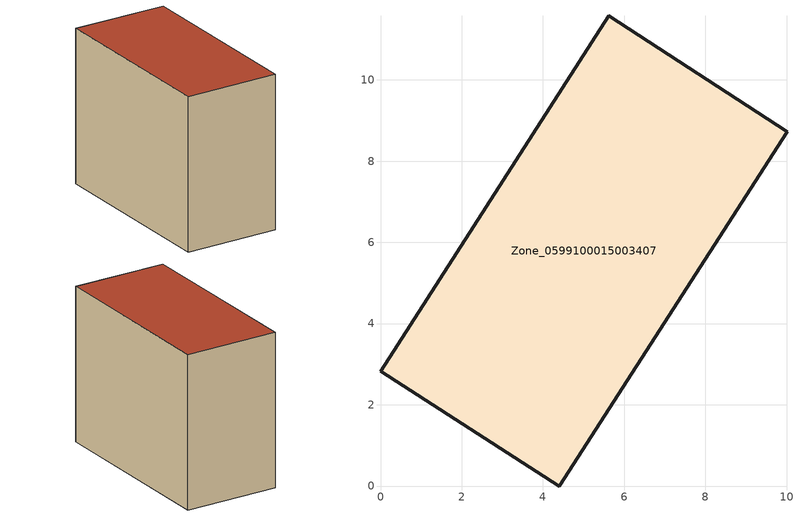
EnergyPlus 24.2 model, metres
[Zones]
Zone_0599100015003407
 floor ground (C_G): 4.41,0 0,2.83 5.62,11.57 10.01,8.72 z1.01
 wall outside (C_F): 0,2.83 4.41,0 10.01,8.72 5.62,11.57 0,2.83 z1.01:9.54
 roof outside (C_R): 10.01,8.72 5.62,11.57 0,2.83 4.41,0 z9.54
[BUILDING]
Pand.0599100015003407: North Axis=0; Terrain=City; Loads Convergence Tolerance Value=0.04; Temperature Convergence Tolerance Value=0.4; Solar Distribution=FullExterior; Maximum Number of Warmup Days=25; Minimum Number of Warmup Days=1
[Site:Location]
Rotterdam.The.Hague.AP_ZH_NLD Design_Conditions: Latitude=51.96; Longitude=4.45; Time Zone=1; Elevation=-4.5
[SITE:GROUNDTEMPERATURE:BUILDINGSURFACE]
18, 18, 18, 18, 18, 18, 18, 18, 18, 18, 18, 18
[MATERIAL] Thermal Absorptance=0.9; Solar Absorptance=0.7; Visible Absorptance=0.7
Name | Roughness | Thickness | Conductivity | Density | Specific Heat
G.TI.2006-2014 | MediumSmooth | 0.15 | 0.06 | 540 | 1210
F.TI.2006-2014 | Rough | 0.3 | 0.12 | 1920 | 840
R.TI.2006-2014 | MediumRough | 0.2 | 0.08 | 1500 | 1000
[CONSTRUCTION]
C_G: G.TI.2006-2014
C_F: F.TI.2006-2014
C_R: R.TI.2006-2014
[ZONE]
Zone_0599100015003407: Type=1; Multiplier=1; Ceiling Height=Autocalculate; Volume=Autocalculate; Floor Area=autocalculate; Part of Total Floor Area=Yes
[ZONEINFILTRATION:DESIGNFLOWRATE]
Infil_Zone_0599100015003407: Zone or ZoneList or Space or SpaceList=Zone_0599100015003407; Schedule=AlwaysOn; Design Flow Rate Calculation Method=Flow/Area; Flow Rate per Floor Area=0.0015; Constant Term Coefficient=1; Temperature Term Coefficient=0; Velocity Term Coefficient=0; Velocity Squared Term Coefficient=0
[HVACTEMPLATE:ZONE:IDEALLOADSAIRSYSTEM]
Zone_0599100015003407: Maximum Heating Supply Air Temperature=50; Minimum Cooling Supply Air Temperature=13; Maximum Heating Supply Air Humidity Ratio=0.0156; Minimum Cooling Supply Air Humidity Ratio=0.0077; Heating Limit=NoLimit; Cooling Limit=NoLimit; Dehumidification Control Type=ConstantSensibleHeatRatio; Cooling Sensible Heat Ratio=0.7; Dehumidification Setpoint=60; Humidification Control Type=None; Humidification Setpoint=30; Outdoor Air Method=None; Outdoor Air Flow Rate per Person=0.00944; Outdoor Air Flow Rate per Zone Floor Area=0; Outdoor Air Flow Rate per Zone=0; Demand Controlled Ventilation Type=None; Outdoor Air Economizer Type=NoEconomizer; Heat Recovery Type=None; Sensible Heat Recovery Effectiveness=0.7; Latent Heat Recovery Effectiveness=0.65
[ZONECONTROL:THERMOSTAT]
ThermostatControl_Zone_0599100015003407: Zone or ZoneList=Zone_0599100015003407; Control Type Schedule=DualSetpointControlType; Control 1=Thermostat_Zone_0599100015003407; Temperature Difference Between Cutout And Setpoint=0
[THERMOSTATSETPOINT:DUALSETPOINT]
Thermostat_Zone_0599100015003407: Heating Setpoint Temperature Schedule=HeatingSetpoint_Zone_0599100015003407; Cooling Setpoint Temperature Schedule=CoolingSetpoint_Zone_0599100015003407
[SCHEDULE:COMPACT]
HeatingSetpoint_Zone_0599100015003407: Through: 12/31, For: AllDays, Until: 24:00, 21
CoolingSetpoint_Zone_0599100015003407: Through: 12/31, For: AllDays, Until: 24:00, 24
DualSetpointControlType: Through: 12/31, For: AllDays, Until: 24:00, 4
AlwaysOn: Through: 12/31, For: AllDays, Until: 24:00, 1
